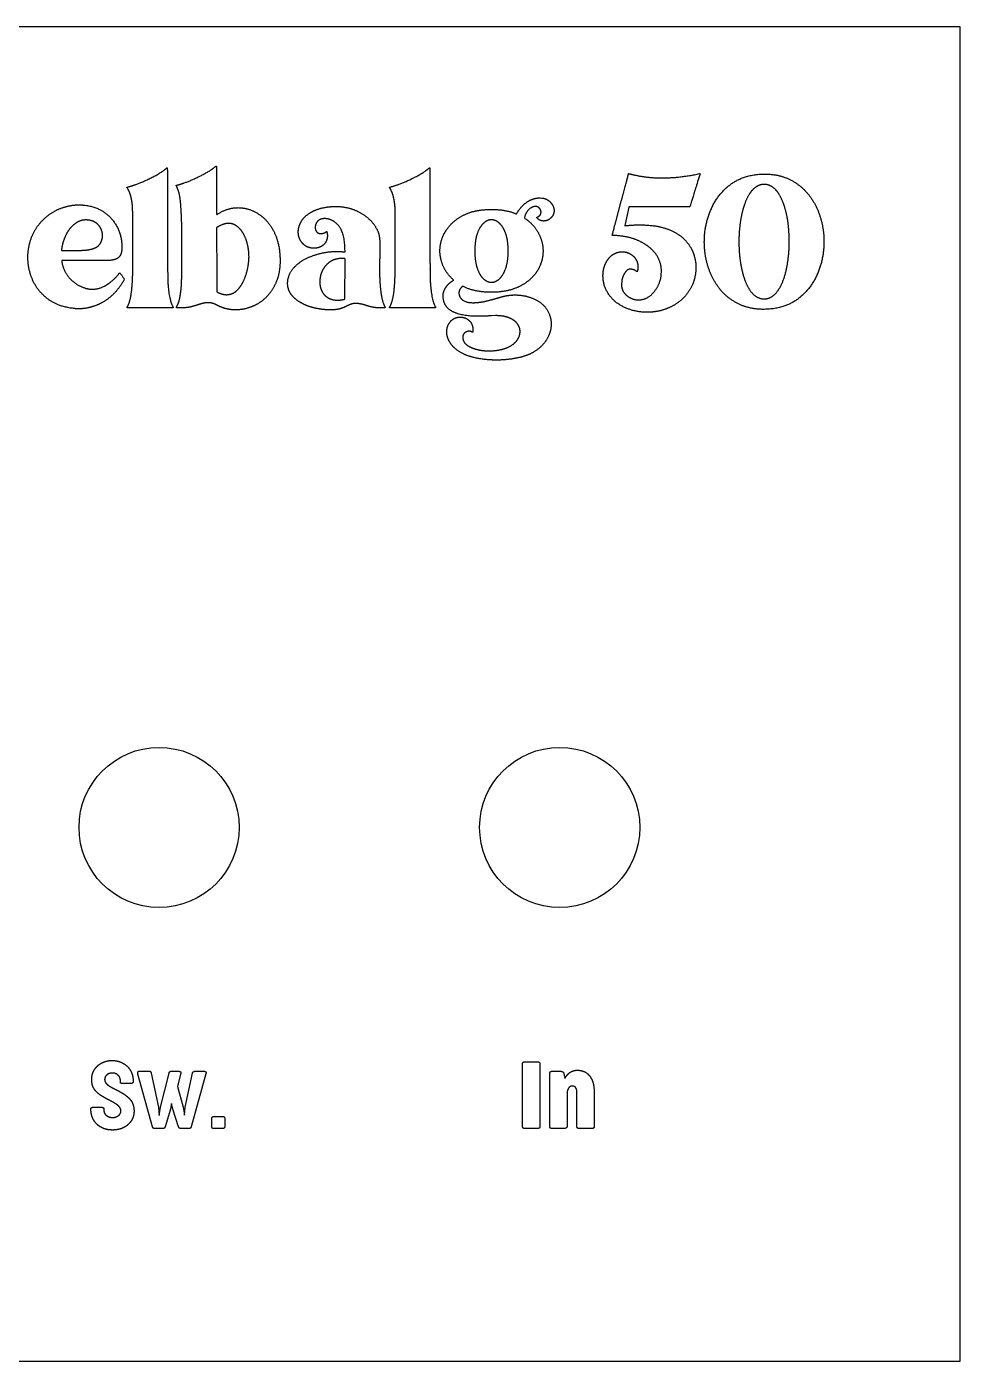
# Model space of a CAD drawing. Header units: millimetres. Extents: x 0 to 500, y 0 to 100.
# Drawn here: x 430.1 to 500, y 0 to 100 of the extents above; entities that cross this region are included whole.
import ezdxf

# ---------------------------------------------------------------- set-up
doc = ezdxf.new("R2010")
doc.units = ezdxf.units.MM
for name, color, linetype in [('ShapeString012', 7, 'CONTINUOUS'), ('ShapeString013', 7, 'CONTINUOUS'), ('ShapeString018', 7, 'CONTINUOUS'), ('Sketch', 7, 'CONTINUOUS')]:
    doc.layers.add(name, color=color, linetype=linetype)

msp = doc.modelspace()

# ---------------------------------------------------------------- linework, layer by layer
at = {"layer": 'ShapeString012'}
for p, q in [((437.1, 20.92), (437.1, 21)), ((438.05, 21.05), (438.05, 20.97)), ((439.5, 17.57), (438.41, 21.52)), ((438.53, 21.74), (439.25, 21.74)), ((439.4, 21.6), (439.94, 19.04)), ((440.09, 19.03), (440.74, 21.6)), ((440.89, 21.73), (441.5, 21.73)), ((441.6, 21.52), (441.37, 20.6)), ((441.96, 19.03), (442.5, 21.6)), ((443.5, 21.53), (442.4, 17.57)), ((442.66, 21.73), (443.4, 21.73)), ((437.93, 20.82), (437.23, 20.82)), ((441.37, 20.6), (441.8, 19.03)), ((435.01, 19.03), (435.71, 19.03)), ((439.94, 19.04), (440.01, 18.43)), ((440.01, 18.43), (440.09, 19.03)), ((440.93, 19.32), (440.85, 18.89)), ((441.03, 18.89), (440.93, 19.32)), ((441.8, 19.03), (441.9, 18.45)), ((441.9, 18.45), (441.96, 19.03)), ((434.89, 18.87), (434.89, 18.9)), ((435.86, 18.91), (435.86, 18.83)), ((440.85, 18.89), (440.44, 17.57)), ((441.46, 17.57), (441.03, 18.89)), ((443.95, 17.56), (443.95, 18.21)), ((444.06, 18.34), (444.79, 18.34)), ((444.91, 18.21), (444.91, 17.57)), ((440.29, 17.44), (439.65, 17.44)), ((442.25, 17.44), (441.61, 17.44)), ((444.79, 17.44), (444.06, 17.44))]:
    msp.add_line(p, q, dxfattribs=at)
for points in [[(435.09, 21.73), (435.22, 22), (435.44, 22.18)], [(435.44, 22.18), (435.66, 22.36), (435.93, 22.45)], [(435.93, 22.45), (436.2, 22.54), (436.46, 22.54)], [(436.46, 22.54), (436.84, 22.54), (437.13, 22.41)], [(437.13, 22.41), (437.43, 22.29), (437.63, 22.08)], [(437.63, 22.08), (437.84, 21.88), (437.94, 21.61)], [(434.95, 21.1), (434.95, 21.46), (435.09, 21.73)], [(435.04, 20.59), (434.95, 20.81), (434.95, 21.1)], [(435.98, 21.34), (435.92, 21.24), (435.92, 21.11)], [(435.92, 21.11), (435.92, 20.99), (435.98, 20.9)], [(436.12, 21.49), (436.04, 21.43), (435.98, 21.34)], [(436.31, 21.57), (436.2, 21.55), (436.12, 21.49)], [(436.51, 21.6), (436.41, 21.6), (436.31, 21.57)], [(436.73, 21.56), (436.62, 21.6), (436.51, 21.6)], [(436.92, 21.44), (436.84, 21.52), (436.73, 21.56)], [(437.06, 21.25), (437.01, 21.36), (436.92, 21.44)], [(437.1, 21), (437.1, 21.14), (437.06, 21.25)], [(437.94, 21.61), (438.05, 21.34), (438.05, 21.05)], [(438.41, 21.52), (438.38, 21.63), (438.41, 21.68)], [(438.41, 21.68), (438.45, 21.74), (438.53, 21.74)], [(439.25, 21.74), (439.38, 21.74), (439.4, 21.6)], [(440.74, 21.6), (440.75, 21.67), (440.79, 21.7)], [(440.79, 21.7), (440.83, 21.73), (440.89, 21.73)], [(441.5, 21.73), (441.59, 21.73), (441.61, 21.67)], [(441.61, 21.67), (441.63, 21.62), (441.6, 21.52)], [(442.5, 21.6), (442.52, 21.67), (442.56, 21.7)], [(442.56, 21.7), (442.6, 21.73), (442.66, 21.73)], [(443.4, 21.73), (443.47, 21.73), (443.5, 21.68)], [(443.5, 21.68), (443.53, 21.63), (443.5, 21.53)], [(435.3, 20.2), (435.13, 20.37), (435.04, 20.59)], [(435.7, 19.88), (435.47, 20.02), (435.3, 20.2)], [(435.98, 20.9), (436.03, 20.81), (436.13, 20.73)], [(436.13, 20.73), (436.22, 20.65), (436.36, 20.57)], [(436.36, 20.57), (436.49, 20.5), (436.66, 20.41)], [(436.66, 20.41), (437.03, 20.23), (437.3, 20.06)], [(437.14, 20.84), (437.1, 20.85), (437.1, 20.92)], [(437.23, 20.82), (437.17, 20.82), (437.14, 20.84)], [(437.3, 20.06), (437.58, 19.89), (437.76, 19.7)], [(438.02, 20.86), (438, 20.83), (437.93, 20.82)], [(438.05, 20.97), (438.05, 20.9), (438.02, 20.86)], [(434.91, 18.99), (434.94, 19.03), (435.01, 19.03)], [(436.2, 19.6), (435.93, 19.74), (435.7, 19.88)], [(435.71, 19.03), (435.79, 19.03), (435.82, 19)], [(435.82, 19), (435.86, 18.98), (435.86, 18.91)], [(436.59, 19.39), (436.42, 19.48), (436.2, 19.6)], [(436.89, 19.19), (436.77, 19.29), (436.59, 19.39)], [(437.07, 18.99), (437.01, 19.09), (436.89, 19.19)], [(437.76, 19.7), (437.94, 19.51), (438.03, 19.27)], [(438.03, 19.27), (438.12, 19.04), (438.12, 18.74)], [(434.89, 18.9), (434.89, 18.96), (434.91, 18.99)], [(435, 18.28), (434.89, 18.56), (434.89, 18.87)], [(435.32, 17.79), (435.11, 18), (435, 18.28)], [(435.86, 18.83), (435.86, 18.69), (435.92, 18.58)], [(435.92, 18.58), (435.97, 18.48), (436.07, 18.41)], [(436.07, 18.41), (436.16, 18.34), (436.28, 18.3)], [(436.28, 18.3), (436.4, 18.27), (436.53, 18.27)], [(436.53, 18.27), (436.66, 18.27), (436.77, 18.31)], [(436.77, 18.31), (436.88, 18.35), (436.96, 18.42)], [(436.96, 18.42), (437.04, 18.48), (437.09, 18.57)], [(437.14, 18.76), (437.14, 18.89), (437.07, 18.99)], [(437.09, 18.57), (437.14, 18.66), (437.14, 18.76)], [(438, 18.17), (437.87, 17.91), (437.66, 17.73)], [(438.12, 18.74), (438.12, 18.43), (438, 18.17)], [(443.95, 18.21), (443.95, 18.27), (443.98, 18.3)], [(443.98, 18.3), (444.02, 18.34), (444.06, 18.34)], [(444.79, 18.34), (444.86, 18.34), (444.89, 18.29)], [(444.89, 18.29), (444.91, 18.24), (444.91, 18.21)], [(435.83, 17.45), (435.53, 17.57), (435.32, 17.79)], [(436.52, 17.33), (436.13, 17.33), (435.83, 17.45)], [(437.15, 17.43), (436.86, 17.33), (436.52, 17.33)], [(437.66, 17.73), (437.45, 17.54), (437.15, 17.43)], [(439.65, 17.44), (439.54, 17.44), (439.5, 17.57)], [(440.44, 17.57), (440.41, 17.44), (440.29, 17.44)], [(441.61, 17.44), (441.5, 17.44), (441.46, 17.57)], [(442.4, 17.57), (442.36, 17.44), (442.25, 17.44)], [(443.99, 17.46), (443.95, 17.49), (443.95, 17.56)], [(444.06, 17.44), (444.04, 17.44), (443.99, 17.46)], [(444.86, 17.47), (444.82, 17.44), (444.79, 17.44)], [(444.91, 17.57), (444.91, 17.49), (444.86, 17.47)]]:
    msp.add_open_spline(points, degree=2, dxfattribs=at)
at = {"layer": 'ShapeString013'}
for p, q in [((467.22, 17.59), (467.22, 22.29)), ((467.36, 22.44), (468.37, 22.44)), ((468.51, 22.29), (468.51, 17.59)), ((469.26, 17.6), (469.26, 21.57)), ((469.4, 21.73), (470.09, 21.73)), ((470.31, 21.57), (470.39, 21.19)), ((470.55, 20.11), (470.55, 17.6)), ((471.29, 17.59), (471.29, 20.2)), ((472.58, 20.12), (472.58, 17.59)), ((468.37, 17.44), (467.36, 17.44)), ((470.33, 17.44), (469.4, 17.44)), ((472.44, 17.44), (471.43, 17.44))]:
    msp.add_line(p, q, dxfattribs=at)
for points in [[(467.22, 22.29), (467.22, 22.44), (467.36, 22.44)], [(468.37, 22.44), (468.51, 22.44), (468.51, 22.29)], [(469.26, 21.57), (469.26, 21.73), (469.4, 21.73)], [(470.09, 21.73), (470.26, 21.73), (470.31, 21.57)], [(470.39, 21.19), (470.46, 21.33), (470.55, 21.44)], [(470.55, 21.44), (470.65, 21.55), (470.76, 21.64)], [(470.76, 21.64), (470.87, 21.72), (471.01, 21.76)], [(471.01, 21.76), (471.15, 21.81), (471.31, 21.81)], [(471.31, 21.81), (471.59, 21.81), (471.82, 21.71)], [(471.82, 21.71), (472.05, 21.62), (472.22, 21.41)], [(472.22, 21.41), (472.39, 21.21), (472.49, 20.89)], [(470.57, 20.26), (470.55, 20.17), (470.55, 20.11)], [(470.64, 20.43), (470.59, 20.35), (470.57, 20.26)], [(470.76, 20.56), (470.68, 20.51), (470.64, 20.43)], [(470.94, 20.62), (470.83, 20.62), (470.76, 20.56)], [(471.2, 20.5), (471.11, 20.62), (470.94, 20.62)], [(471.29, 20.2), (471.28, 20.38), (471.2, 20.5)], [(472.49, 20.89), (472.58, 20.57), (472.58, 20.12)], [(467.36, 17.44), (467.22, 17.44), (467.22, 17.59)], [(468.51, 17.59), (468.51, 17.44), (468.37, 17.44)], [(469.4, 17.44), (469.26, 17.44), (469.26, 17.6)], [(470.4, 17.45), (470.37, 17.44), (470.33, 17.44)], [(470.47, 17.48), (470.44, 17.46), (470.4, 17.45)], [(470.53, 17.53), (470.51, 17.5), (470.47, 17.48)], [(470.55, 17.6), (470.55, 17.56), (470.53, 17.53)], [(471.33, 17.48), (471.29, 17.52), (471.29, 17.59)], [(471.43, 17.44), (471.36, 17.44), (471.33, 17.48)], [(472.54, 17.48), (472.51, 17.44), (472.44, 17.44)], [(472.58, 17.59), (472.58, 17.52), (472.54, 17.48)]]:
    msp.add_open_spline(points, degree=2, dxfattribs=at)
at = {"layer": 'ShapeString018'}
for p, q in [((440.57, 89.42), (440.59, 89.43)), ((444.25, 89.56), (444.27, 89.56)), ((460.23, 89.42), (460.25, 89.43)), ((441.28, 88.08), (441.27, 88.09)), ((437.6, 87.94), (437.59, 87.96)), ((457.26, 87.94), (457.25, 87.96)), ((468.53, 87.17), (468.65, 87.16)), ((474.2, 85.39), (474.61, 86.93)), ((475.17, 86.48), (474.88, 85.11)), ((475.18, 86.49), (475.17, 86.48)), ((479.17, 86.5), (477.46, 86.5)), ((479.74, 86.5), (479.17, 86.5)), ((438.02, 82.43), (438.02, 85.95)), ((444.33, 85.93), (444.35, 85.94)), ((457.68, 82.43), (457.68, 85.95)), ((468.29, 85.69), (468.28, 85.71)), ((441.7, 82.68), (441.7, 84.35)), ((444.3, 84.93), (444.31, 81.18)), ((452.52, 84.64), (452.54, 84.65)), ((451.6, 83.4), (451.48, 83.4)), ((453.92, 83.14), (453.92, 83.2)), ((456.53, 83.51), (456.52, 82.88)), ((435.98, 82.47), (432.72, 82.47)), ((453.91, 79.6), (453.92, 82.59)), ((437.03, 81.54), (437.05, 81.55)), ((437.4, 81.08), (437.39, 81.06)), ((440.63, 81.76), (440.64, 81.44)), ((460.29, 81.76), (460.29, 81.44)), ((475.79, 81.64), (475.76, 81.65)), ((477.61, 81.43), (477.62, 81.65)), ((474.64, 80.9), (474.62, 80.73)), ((437.59, 78.97), (437.6, 78.98)), ((441.03, 78.94), (437.63, 78.94)), ((441.05, 78.98), (441.05, 78.97)), ((441.29, 78.97), (441.29, 78.98)), ((441.83, 78.94), (441.32, 78.94)), ((457.25, 78.97), (457.26, 78.98)), ((460.68, 78.94), (457.28, 78.94)), ((460.7, 78.98), (460.71, 78.97)), ((465.18, 78.35), (464.89, 78.34)), ((463.46, 77.1), (463.44, 77.11)), ((463.5, 77.25), (463.49, 77.13))]:
    msp.add_line(p, q, dxfattribs=at)
for points, degree in [([(439.25, 88.6), (440.2, 89.06), (440.57, 89.42)], 2), ([(440.59, 89.43), (440.6, 89.43), (440.61, 89.42)], 2), ([(440.61, 89.42), (440.62, 89.41), (440.62, 86.28)], 2), ([(442.93, 88.74), (443.88, 89.2), (444.25, 89.56)], 2), ([(444.27, 89.56), (444.29, 89.56), (444.29, 89.56)], 2), ([(444.29, 89.56), (444.3, 89.55), (444.3, 87.75)], 2), ([(458.91, 88.6), (459.85, 89.06), (460.23, 89.42)], 2), ([(460.25, 89.43), (460.26, 89.43), (460.27, 89.42)], 2), ([(460.27, 89.42), (460.28, 89.41), (460.28, 86.28)], 2), ([(437.61, 87.98), (438.3, 88.14), (439.25, 88.6)], 2), ([(441.27, 88.09), (441.27, 88.11), (441.3, 88.12)], 2), ([(441.62, 86.64), (441.55, 87.63), (441.28, 88.08)], 2), ([(441.3, 88.12), (441.98, 88.28), (442.93, 88.74)], 2), ([(457.27, 87.98), (457.96, 88.14), (458.91, 88.6)], 2), ([(474.61, 86.93), (474.99, 88.35), (475.15, 88.97)], 2), ([(475.15, 88.97), (475.15, 88.99), (475.18, 88.99)], 2), ([(475.18, 88.99), (475.24, 88.97), (475.55, 88.9)], 2), ([(475.55, 88.9), (476.49, 88.67), (477.69, 88.67)], 2), ([(477.69, 88.67), (479.03, 88.67), (480.47, 88.99)], 2), ([(480.51, 88.97), (479.74, 86.5), (479.74, 86.5)], 2), ([(480.47, 88.99), (480.5, 88.99), (480.51, 88.97)], 2), ([(481.33, 86.31), (481.83, 87.48), (482.82, 88.2)], 2), ([(482.82, 88.2), (483.82, 88.93), (485.31, 88.96)], 2), ([(485.31, 88.18), (484.84, 88.18), (484.49, 87.82)], 2), ([(485.31, 88.96), (486.43, 88.96), (487.27, 88.53)], 2), ([(486.14, 87.82), (485.78, 88.18), (485.31, 88.18)], 2), ([(487.27, 88.53), (488.11, 88.1), (488.67, 87.37)], 2), ([(437.59, 87.96), (437.6, 87.98), (437.61, 87.98)], 2), ([(437.88, 87.28), (437.79, 87.64), (437.6, 87.94)], 2), ([(438, 86.57), (437.98, 86.92), (437.88, 87.28)], 2), ([(444.3, 87.75), (444.3, 85.95), (444.31, 85.94)], 2), ([(457.25, 87.96), (457.26, 87.98), (457.27, 87.98)], 2), ([(457.54, 87.28), (457.45, 87.64), (457.26, 87.94)], 2), ([(457.66, 86.57), (457.63, 86.92), (457.54, 87.28)], 2), ([(467.51, 86.83), (467.96, 87.17), (468.53, 87.17)], 2), ([(468.65, 87.16), (469.04, 87.13), (469.31, 86.84)], 2), ([(484.49, 87.82), (484.13, 87.45), (483.89, 86.83)], 2), ([(486.72, 86.84), (486.49, 87.45), (486.14, 87.82)], 2), ([(488.67, 87.37), (489.23, 86.65), (489.51, 85.74)], 2), ([(431.2, 85.42), (431.79, 86.04), (432.52, 86.35)], 2), ([(432.52, 86.35), (433.26, 86.65), (434, 86.65)], 2), ([(434, 86.65), (434.23, 86.65), (434.47, 86.62)], 2), ([(434.47, 86.62), (435.74, 86.44), (436.46, 85.58)], 2), ([(438.02, 85.95), (438.02, 86.21), (438, 86.57)], 2), ([(440.62, 86.28), (440.62, 82.17), (440.63, 81.76)], 2), ([(441.7, 84.35), (441.7, 85.65), (441.62, 86.64)], 2), ([(444.35, 85.94), (445.09, 86.44), (445.91, 86.44)], 2), ([(445.91, 86.44), (446.69, 86.44), (447.41, 85.99)], 2), ([(450.62, 85.36), (450.81, 85.73), (451.24, 86.01)], 2), ([(451.24, 86.01), (451.67, 86.3), (452.36, 86.45)], 2), ([(452.36, 86.45), (452.79, 86.53), (453.19, 86.53)], 2), ([(453.19, 86.53), (454.11, 86.53), (454.84, 86.18)], 2), ([(454.84, 86.18), (455.56, 85.83), (456.01, 85.28)], 2), ([(457.68, 85.95), (457.68, 86.21), (457.66, 86.57)], 2), ([(460.28, 86.28), (460.28, 82.17), (460.29, 81.76)], 2), ([(462, 85.34), (462.48, 85.78), (463.2, 86.05)], 2), ([(463.2, 86.05), (463.92, 86.31), (464.89, 86.31)], 2), ([(464.89, 86.31), (465.99, 86.31), (466.76, 85.97)], 2), ([(466.76, 85.97), (467.05, 86.49), (467.51, 86.83)], 2), ([(467.78, 86.38), (467.46, 86.16), (467.35, 85.67)], 2), ([(468.18, 86.53), (468.01, 86.53), (467.78, 86.38)], 2), ([(468.48, 86.4), (468.37, 86.53), (468.18, 86.53)], 2), ([(468.6, 86.1), (468.6, 86.26), (468.48, 86.4)], 2), ([(468.53, 85.88), (468.6, 85.98), (468.6, 86.1)], 2), ([(469.58, 86.21), (469.56, 85.84), (469.3, 85.63)], 2), ([(469.31, 86.84), (469.58, 86.56), (469.58, 86.21)], 2), ([(475.18, 86.5), (475.18, 86.49), (475.18, 86.49)], 2), ([(477.46, 86.5), (475.19, 86.5), (475.18, 86.5)], 2), ([(480.83, 83.88), (480.83, 85.15), (481.33, 86.31)], 2), ([(483.89, 86.83), (483.66, 86.22), (483.54, 85.45)], 2), ([(487.08, 85.46), (486.96, 86.23), (486.72, 86.84)], 2), ([(430.42, 84.15), (430.68, 84.85), (431.2, 85.42)], 2), ([(433.65, 85.2), (433.26, 84.89), (433.01, 84.38)], 2), ([(434.51, 85.52), (434.04, 85.52), (433.65, 85.2)], 2), ([(435.19, 85.35), (434.91, 85.52), (434.51, 85.52)], 2), ([(435.62, 84.91), (435.47, 85.18), (435.19, 85.35)], 2), ([(436.46, 85.58), (437.21, 84.7), (437.21, 83.45)], 2), ([(444.31, 85.94), (444.32, 85.93), (444.33, 85.93)], 2), ([(445.19, 85.26), (444.79, 85.26), (444.31, 84.95)], 2), ([(446.02, 84.88), (445.67, 85.26), (445.19, 85.26)], 2), ([(447.41, 85.99), (448.13, 85.54), (448.58, 84.67)], 2), ([(450.42, 84.63), (450.42, 84.99), (450.62, 85.36)], 2), ([(451.86, 85.41), (451.69, 85.2), (451.69, 84.98)], 2), ([(452.39, 85.62), (452.03, 85.62), (451.86, 85.41)], 2), ([(453.18, 85.34), (452.8, 85.62), (452.39, 85.62)], 2), ([(453.92, 83.2), (453.92, 84.8), (453.18, 85.34)], 2), ([(456.01, 85.28), (456.45, 84.74), (456.51, 84.12)], 2), ([(461.27, 84.34), (461.52, 84.89), (462, 85.34)], 2), ([(464.29, 85.27), (464, 85.01), (463.82, 84.49)], 2), ([(464.89, 85.53), (464.58, 85.53), (464.29, 85.27)], 2), ([(465.49, 85.27), (465.2, 85.53), (464.89, 85.53)], 2), ([(465.96, 84.49), (465.77, 85.01), (465.49, 85.27)], 2), ([(467.35, 85.67), (468.05, 85.21), (468.4, 84.55)], 2), ([(468.28, 85.71), (468.28, 85.73), (468.3, 85.73)], 2), ([(468.8, 85.44), (468.47, 85.44), (468.29, 85.69)], 2), ([(468.3, 85.73), (468.45, 85.78), (468.53, 85.88)], 2), ([(469.3, 85.63), (469.07, 85.44), (468.8, 85.44)], 2), ([(473.94, 84.39), (473.94, 84.42), (474.2, 85.39)], 2), ([(474.88, 85.11), (474.88, 85.1)], 1), ([(474.88, 85.1), (474.88, 85.09), (474.9, 85.09)], 2), ([(474.9, 85.09), (475.48, 85.15), (475.98, 85.15)], 2), ([(475.98, 85.15), (477.24, 85.15), (478.06, 84.84)], 2), ([(483.54, 85.45), (483.42, 84.69), (483.42, 83.88)], 2), ([(487.19, 83.89), (487.19, 84.7), (487.08, 85.46)], 2), ([(489.51, 85.74), (489.79, 84.84), (489.79, 83.89)], 2), ([(430.17, 82.71), (430.17, 83.44), (430.42, 84.15)], 2), ([(433.01, 84.38), (432.76, 83.87), (432.69, 83.27)], 2), ([(435.76, 84.35), (435.76, 84.64), (435.62, 84.91)], 2), ([(435.64, 83.85), (435.76, 84.09), (435.76, 84.35)], 2), ([(444.31, 84.95), (444.3, 84.94), (444.3, 84.93)], 2), ([(446.55, 83.93), (446.36, 84.51), (446.02, 84.88)], 2), ([(448.58, 84.67), (449.04, 83.79), (449.06, 82.49)], 2), ([(450.7, 83.81), (450.42, 84.16), (450.42, 84.63)], 2), ([(451.69, 84.98), (451.69, 84.78), (451.79, 84.64)], 2), ([(451.79, 84.64), (451.9, 84.5), (452.09, 84.5)], 2), ([(452.09, 84.5), (452.22, 84.5), (452.34, 84.54)], 2), ([(452.6, 84.35), (452.6, 83.9), (452.3, 83.65)], 2), ([(452.34, 84.54), (452.45, 84.58), (452.52, 84.64)], 2), ([(452.54, 84.65), (452.56, 84.65), (452.56, 84.63)], 2), ([(452.56, 84.63), (452.6, 84.48), (452.6, 84.35)], 2), ([(456.51, 84.12), (456.53, 83.91), (456.53, 83.51)], 2), ([(461.03, 83.2), (461.03, 83.78), (461.27, 84.34)], 2), ([(463.82, 84.49), (463.64, 83.98), (463.64, 83.2)], 2), ([(466.14, 83.2), (466.14, 83.98), (465.96, 84.49)], 2), ([(468.4, 84.55), (468.75, 83.9), (468.75, 83.2)], 2), ([(473.97, 84.36), (473.94, 84.36), (473.94, 84.39)], 2), ([(475.88, 83.97), (475.09, 84.33), (473.97, 84.36)], 2), ([(478.06, 84.84), (478.88, 84.53), (479.35, 84.05)], 2), ([(479.35, 84.05), (479.82, 83.57), (480.01, 83.02)], 2), ([(432.69, 83.27), (432.69, 83.25), (432.7, 83.24)], 2), ([(432.7, 83.24), (432.7, 83.23), (433.74, 83.23)], 2), ([(433.74, 83.23), (434.2, 83.23), (434.58, 83.27)], 2), ([(434.58, 83.27), (434.96, 83.31), (435.23, 83.44)], 2), ([(435.23, 83.44), (435.5, 83.57), (435.64, 83.85)], 2), ([(437.21, 83.45), (437.21, 83.03), (437.06, 82.82)], 2), ([(446.73, 82.75), (446.73, 83.36), (446.55, 83.93)], 2), ([(451.48, 83.4), (450.98, 83.46), (450.7, 83.81)], 2), ([(452.3, 83.65), (452, 83.4), (451.6, 83.4)], 2), ([(451.6, 82.87), (452.44, 83.16), (453.29, 83.16)], 2), ([(453.29, 83.16), (453.6, 83.16), (453.9, 83.12)], 2), ([(453.9, 83.12), (453.92, 83.12), (453.92, 83.14)], 2), ([(461.29, 82.03), (461.03, 82.6), (461.03, 83.2)], 2), ([(463.64, 83.2), (463.64, 82.42), (463.82, 81.9)], 2), ([(465.96, 81.9), (466.14, 82.42), (466.14, 83.2)], 2), ([(468.75, 83.2), (468.75, 82.62), (468.51, 82.06)], 2), ([(473.91, 82.87), (474.27, 83.14), (474.68, 83.14)], 2), ([(474.68, 83.14), (474.95, 83.14), (475.2, 83.02)], 2), ([(475.2, 83.02), (475.46, 82.9), (475.64, 82.66)], 2), ([(476.9, 83.3), (476.52, 83.68), (475.88, 83.97)], 2), ([(477.62, 81.65), (477.62, 82.6), (476.9, 83.3)], 2), ([(480.01, 83.02), (480.2, 82.47), (480.2, 81.99)], 2), ([(481.11, 82.03), (480.83, 82.93), (480.83, 83.88)], 2), ([(483.42, 83.88), (483.42, 82.81), (483.63, 81.83)], 2), ([(486.98, 81.83), (487.19, 82.82), (487.19, 83.89)], 2), ([(489.79, 83.89), (489.79, 82.62), (489.29, 81.46)], 2), ([(430.55, 80.97), (430.17, 81.8), (430.17, 82.71)], 2), ([(432.72, 82.47), (432.7, 82.47), (432.7, 82.45)], 2), ([(432.7, 82.45), (432.79, 81.77), (433.24, 81.22)], 2), ([(436.63, 82.54), (436.35, 82.47), (435.98, 82.47)], 2), ([(437.06, 82.82), (436.91, 82.61), (436.63, 82.54)], 2), ([(438.02, 81.44), (438.02, 81.77), (438.02, 82.43)], 2), ([(441.68, 80.84), (441.7, 81.41), (441.7, 82.68)], 2), ([(446.44, 81.22), (446.65, 81.79), (446.71, 82.44)], 2), ([(446.71, 82.44), (446.73, 82.6), (446.73, 82.75)], 2), ([(449.06, 82.49), (449.06, 81.56), (448.77, 80.88)], 2), ([(449.62, 80.8), (449.65, 81.54), (450.2, 82.06)], 2), ([(450.2, 82.06), (450.75, 82.59), (451.6, 82.87)], 2), ([(452.78, 82.37), (452.41, 82.11), (452.22, 81.71)], 2), ([(453.68, 82.63), (453.14, 82.63), (452.78, 82.37)], 2), ([(453.91, 82.62), (453.9, 82.63), (453.68, 82.63)], 2), ([(453.92, 82.59), (453.92, 82.6), (453.91, 82.62)], 2), ([(456.52, 82.88), (456.51, 82.34), (456.51, 81.43)], 2), ([(457.67, 81.44), (457.68, 81.77), (457.68, 82.43)], 2), ([(462.06, 81.01), (461.54, 81.46), (461.29, 82.03)], 2), ([(468.51, 82.06), (468.27, 81.51), (467.78, 81.07)], 2), ([(473.24, 81.34), (473.24, 81.8), (473.41, 82.2)], 2), ([(473.41, 82.2), (473.58, 82.61), (473.91, 82.87)], 2), ([(475.64, 82.66), (475.86, 82.37), (475.86, 81.99)], 2), ([(481.95, 80.4), (481.39, 81.12), (481.11, 82.03)], 2), ([(433.24, 81.22), (433.69, 80.67), (434.47, 80.41)], 2), ([(435, 80.33), (436.05, 80.33), (437.03, 81.54)], 2), ([(437.39, 81.06), (436.96, 80.29), (436.4, 79.8)], 2), ([(437.05, 81.55), (437.06, 81.55), (437.4, 81.08)], 2), ([(437.9, 79.94), (438, 80.57), (438.02, 81.44)], 2), ([(440.64, 81.44), (440.65, 79.67), (441.05, 78.98)], 2), ([(444.31, 81.18), (444.31, 80.15), (444.31, 80.14)], 2), ([(445.87, 80.28), (446.22, 80.65), (446.44, 81.22)], 2), ([(452.22, 81.71), (452.03, 81.31), (452.03, 80.89)], 2), ([(456.51, 81.43), (456.53, 80.57), (456.63, 79.94)], 2), ([(457.56, 79.94), (457.65, 80.57), (457.67, 81.44)], 2), ([(460.29, 81.44), (460.31, 79.67), (460.7, 78.98)], 2), ([(461.47, 80.46), (461.68, 80.79), (462.06, 81.01)], 2), ([(463.82, 81.9), (464, 81.37), (464.29, 81.11)], 2), ([(464.29, 81.11), (464.58, 80.85), (464.89, 80.85)], 2), ([(464.89, 80.85), (465.2, 80.85), (465.49, 81.11)], 2), ([(465.49, 81.11), (465.77, 81.37), (465.96, 81.9)], 2), ([(467.78, 81.07), (467.3, 80.62), (466.57, 80.36)], 2), ([(473.34, 80.63), (473.24, 80.98), (473.24, 81.34)], 2), ([(474.88, 81.55), (474.69, 81.28), (474.64, 80.9)], 2), ([(475.27, 81.83), (475.06, 81.83), (474.88, 81.55)], 2), ([(475.56, 81.78), (475.42, 81.83), (475.27, 81.83)], 2), ([(475.76, 81.65), (475.7, 81.73), (475.56, 81.78)], 2), ([(475.81, 81.66), (475.81, 81.64), (475.79, 81.64)], 2), ([(475.86, 81.99), (475.86, 81.83), (475.81, 81.66)], 2), ([(476.96, 80.01), (477.52, 80.62), (477.61, 81.43)], 2), ([(480.2, 81.99), (480.2, 81.18), (479.88, 80.54)], 2), ([(483.63, 81.83), (483.84, 80.85), (484.26, 80.23)], 2), ([(486.35, 80.24), (486.78, 80.85), (486.98, 81.83)], 2), ([(489.29, 81.46), (488.79, 80.3), (487.8, 79.57)], 2), ([(431.69, 79.58), (430.93, 80.14), (430.55, 80.97)], 2), ([(434.47, 80.41), (434.73, 80.33), (435, 80.33)], 2), ([(441.57, 79.81), (441.66, 80.27), (441.68, 80.84)], 2), ([(444.31, 80.14), (444.31, 80.14), (444.32, 80.14)], 2), ([(444.32, 80.14), (444.7, 79.92), (445.04, 79.92)], 2), ([(445.04, 79.92), (445.52, 79.92), (445.87, 80.28)], 2), ([(448.77, 80.88), (448.48, 80.19), (448.01, 79.72)], 2), ([(449.9, 79.92), (449.62, 80.3), (449.62, 80.8)], 2), ([(452.03, 80.89), (452.03, 80.53), (452.17, 80.22)], 2), ([(452.17, 80.22), (452.32, 79.9), (452.61, 79.71)], 2), ([(461.26, 79.79), (461.26, 80.14), (461.47, 80.46)], 2), ([(462.73, 80.55), (462.45, 80.31), (462.45, 80.05)], 2), ([(462.45, 80.05), (462.45, 79.94), (462.49, 79.84)], 2), ([(464.86, 80.1), (463.64, 80.1), (462.73, 80.55)], 2), ([(466.57, 80.36), (465.85, 80.1), (464.86, 80.1)], 2), ([(474.58, 79.11), (473.67, 79.63), (473.34, 80.63)], 2), ([(474.62, 80.73), (474.62, 80.2), (475.01, 79.87)], 2), ([(475.9, 79.53), (476.5, 79.53), (476.96, 80.01)], 2), ([(479.88, 80.54), (479.56, 79.9), (479.03, 79.46)], 2), ([(483.34, 79.25), (482.5, 79.68), (481.95, 80.4)], 2), ([(484.26, 80.23), (484.68, 79.62), (485.31, 79.6)], 2), ([(485.31, 79.6), (485.93, 79.62), (486.35, 80.24)], 2), ([(433.58, 78.89), (432.44, 79.02), (431.69, 79.58)], 2), ([(435.22, 79.09), (434.6, 78.86), (433.97, 78.86)], 2), ([(436.4, 79.8), (435.84, 79.32), (435.22, 79.09)], 2), ([(437.6, 78.98), (437.81, 79.32), (437.9, 79.94)], 2), ([(441.29, 78.98), (441.48, 79.28), (441.57, 79.81)], 2), ([(442.35, 79), (442.11, 78.94), (441.83, 78.94)], 2), ([(442.81, 79.13), (442.59, 79.06), (442.35, 79)], 2), ([(443.25, 79.26), (443.04, 79.21), (442.81, 79.13)], 2), ([(443.69, 79.32), (443.46, 79.32), (443.25, 79.26)], 2), ([(444.36, 79.12), (444.01, 79.32), (443.69, 79.32)], 2), ([(445.04, 78.86), (444.61, 78.98), (444.36, 79.12)], 2), ([(446.93, 79.02), (446.34, 78.78), (445.73, 78.78)], 2), ([(448.01, 79.72), (447.53, 79.25), (446.93, 79.02)], 2), ([(450.65, 79.3), (450.19, 79.55), (449.9, 79.92)], 2), ([(451.69, 78.91), (451.11, 79.04), (450.65, 79.3)], 2), ([(452.61, 79.71), (452.91, 79.51), (453.36, 79.51)], 2), ([(453.36, 79.51), (453.6, 79.51), (453.89, 79.58)], 2), ([(454.08, 79.08), (453.88, 78.97), (453.6, 78.88)], 2), ([(453.89, 79.58), (453.91, 79.58), (453.91, 79.6)], 2), ([(454.38, 79.21), (454.23, 79.15), (454.08, 79.08)], 2), ([(454.7, 79.26), (454.53, 79.26), (454.38, 79.21)], 2), ([(455.15, 79.21), (454.95, 79.26), (454.7, 79.26)], 2), ([(455.54, 79.1), (455.35, 79.17), (455.15, 79.21)], 2), ([(455.94, 78.99), (455.74, 79.04), (455.54, 79.1)], 2), ([(456.63, 79.94), (456.72, 79.32), (456.93, 78.98)], 2), ([(457.26, 78.98), (457.46, 79.32), (457.56, 79.94)], 2), ([(461.73, 78.81), (461.3, 79.15), (461.26, 79.79)], 2), ([(462.49, 79.84), (462.69, 79.32), (463.51, 79.32)], 2), ([(463.51, 79.32), (463.99, 79.32), (464.52, 79.45)], 2), ([(464.52, 79.45), (465.05, 79.58), (465.45, 79.7)], 2), ([(465.45, 79.7), (465.67, 79.77), (465.8, 79.8)], 2), ([(465.8, 79.8), (466.23, 79.9), (466.67, 79.9)], 2), ([(466.67, 79.9), (467.59, 79.9), (468.35, 79.46)], 2), ([(468.35, 79.46), (469.12, 79.01), (469.32, 78.12)], 2), ([(476.54, 78.6), (475.48, 78.6), (474.58, 79.11)], 2), ([(475.01, 79.87), (475.4, 79.53), (475.9, 79.53)], 2), ([(479.03, 79.46), (478.49, 79.02), (477.82, 78.8)], 2), ([(485.31, 78.82), (484.18, 78.82), (483.34, 79.25)], 2), ([(487.8, 79.57), (486.8, 78.84), (485.31, 78.82)], 2), ([(433.97, 78.86), (433.77, 78.86), (433.58, 78.89)], 2), ([(437.63, 78.94), (437.6, 78.94), (437.59, 78.97)], 2), ([(441.05, 78.97), (441.05, 78.94), (441.03, 78.94)], 2), ([(441.32, 78.94), (441.29, 78.94), (441.29, 78.97)], 2), ([(445.73, 78.78), (445.38, 78.78), (445.04, 78.86)], 2), ([(452.85, 78.78), (452.26, 78.78), (451.69, 78.91)], 2), ([(453.6, 78.88), (453.32, 78.78), (452.85, 78.78)], 2), ([(456.39, 78.94), (456.14, 78.94), (455.94, 78.99)], 2), ([(456.92, 78.95), (456.92, 78.94), (456.39, 78.94)], 2), ([(456.93, 78.98), (456.93, 78.96), (456.92, 78.95)], 2), ([(457.28, 78.94), (457.26, 78.94), (457.25, 78.97)], 2), ([(460.71, 78.97), (460.71, 78.94), (460.68, 78.94)], 2), ([(463.9, 78.3), (462.39, 78.3), (461.73, 78.81)], 2), ([(461.74, 77.81), (462.03, 78.24), (462.56, 78.24)], 2), ([(462.56, 78.24), (462.92, 78.24), (463.21, 77.99)], 2), ([(464.89, 78.34), (464.41, 78.3), (463.9, 78.3)], 2), ([(466.22, 78.18), (465.81, 78.35), (465.18, 78.35)], 2), ([(466.83, 77.74), (466.63, 78.01), (466.22, 78.18)], 2), ([(469.32, 78.12), (469.36, 77.92), (469.36, 77.72)], 2), ([(477.82, 78.8), (477.19, 78.6), (476.54, 78.6)], 2), ([(461.54, 77.12), (461.54, 77.51), (461.74, 77.81)], 2), ([(461.83, 76.26), (461.54, 76.7), (461.54, 77.12)], 2), ([(462.9, 77.07), (462.74, 76.96), (462.74, 76.7)], 2), ([(463.22, 77.18), (463.05, 77.18), (462.9, 77.07)], 2), ([(463.21, 77.99), (463.5, 77.74), (463.5, 77.25)], 2), ([(463.44, 77.11), (463.36, 77.18), (463.22, 77.18)], 2), ([(463.49, 77.13), (463.49, 77.1), (463.46, 77.1)], 2), ([(467.03, 77.16), (467.03, 77.46), (466.83, 77.74)], 2), ([(466.85, 76.56), (467.03, 76.86), (467.03, 77.16)], 2), ([(469.36, 77.72), (469.36, 77.11), (469.01, 76.54)], 2), ([(462.79, 75.48), (462.12, 75.82), (461.83, 76.26)], 2), ([(462.74, 76.7), (462.74, 76.41), (463, 76.19)], 2), ([(463, 76.19), (463.27, 75.97), (463.68, 75.85)], 2), ([(465.95, 75.91), (466.54, 76.12), (466.85, 76.56)], 2), ([(469.01, 76.54), (468.67, 75.97), (467.96, 75.57)], 2), ([(464.59, 75.05), (463.46, 75.15), (462.79, 75.48)], 2), ([(463.68, 75.85), (464.14, 75.71), (464.73, 75.71)], 2), ([(465.26, 75.02), (464.92, 75.02), (464.59, 75.05)], 2), ([(464.73, 75.71), (465.36, 75.71), (465.95, 75.91)], 2), ([(466.74, 75.16), (466.03, 75.02), (465.26, 75.02)], 2), ([(467.96, 75.57), (467.46, 75.3), (466.74, 75.16)], 2)]:
    msp.add_open_spline(points, degree=degree, dxfattribs=at)
at = {"layer": 'Sketch'}
for p, q in [((500, 100), (0, 100)), ((500, 0), (500, 100)), ((0, 0), (500, 0))]:
    msp.add_line(p, q, dxfattribs=at)
for centre in [(440, 40), (470, 40)]:
    msp.add_circle(centre, 6, dxfattribs=at)

doc.saveas('drawing.dxf')
